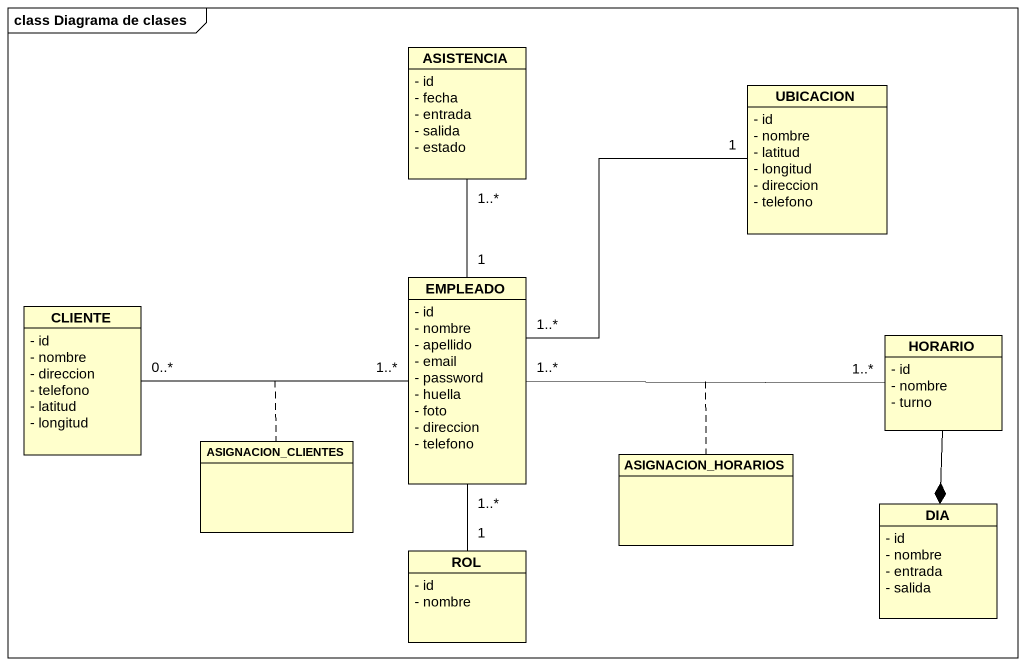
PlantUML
@startuml
mainframe class Diagrama de clases
hide circle
hide empty members
skinparam classAttributeIconSize 0
class ASISTENCIA {
  - id
  - fecha
  - entrada
  - salida
  - estado
}
class UBICACION {
  - id
  - nombre
  - latitud
  - longitud
  - direccion
  - telefono
}
class EMPLEADO {
  - id
  - nombre
  - apellido
  - email
  - password
  - huella
  - foto
  - direccion
  - telefono
}
class CLIENTE {
  - id
  - nombre
  - direccion
  - telefono
  - latitud
  - longitud
}
class HORARIO {
  - id
  - nombre
  - turno
}
class ASIGNACION_CLIENTES
class ASIGNACION_HORARIOS
class DIA {
  - id
  - nombre
  - entrada
  - salida
}
class ROL {
  - id
  - nombre
}
EMPLEADO "1" -up- "1..*" ASISTENCIA
EMPLEADO "1..*" -up- "1" UBICACION
EMPLEADO "1..*" -right- "1..*" HORARIO
(EMPLEADO, HORARIO) .. ASIGNACION_HORARIOS
EMPLEADO "1..*" -- "1" ROL
CLIENTE "0..*" -right- "1..*" EMPLEADO
(CLIENTE, EMPLEADO) .. ASIGNACION_CLIENTES
HORARIO --* DIA
@enduml
